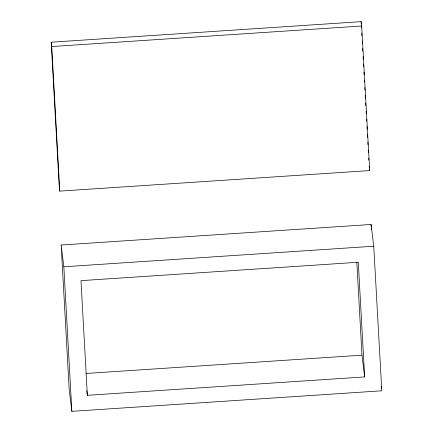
<?xml version="1.0" encoding="UTF-8"?>
<svg xmlns="http://www.w3.org/2000/svg" width="433" height="433" viewBox="0 0 433 433"><rect width="100%" height="100%" fill="white"/><g stroke="black" fill="none" stroke-linecap="round" stroke-linejoin="round"><path stroke-width="0.65" d="M51.208 42.207L361.138 21.65L361.669 26.002L369.701 170.575L59.77 191.126L59.24 186.78L51.208 42.207L51.743 46.553L59.77 191.126M51.743 46.553L361.669 26.002M61.167 245.029L371.092 224.473L373.76 246.22L381.792 390.793L71.862 411.35L69.193 389.603L61.167 245.029L63.835 266.777L71.862 411.35M63.835 266.777L373.76 246.22M86.026 373.479L361.977 355.174L364.651 376.921L87.347 395.313L86.779 390.701M369.165 166.223L369.392 168.085M369.544 169.33L369.701 170.575M381.224 386.182L381.549 388.818M361.138 21.65L361.246 23.669M361.322 25.011L361.474 27.701M361.772 33.081L361.918 35.771M362.221 41.151L362.367 43.841M362.632 48.55L362.778 51.235M363.076 56.615L363.227 59.305M363.487 64.014L363.639 66.704M363.936 72.084L364.088 74.774M364.386 80.154L364.499 82.167M364.797 87.547L364.943 90.237M365.246 95.617L365.392 98.307M365.652 103.016L365.804 105.706M366.101 111.086L366.253 113.776M366.551 119.151L366.664 121.17M366.962 126.55L367.108 129.24M367.411 134.62L367.557 137.31M367.823 142.019L367.969 144.703M368.267 150.083L368.418 152.773M368.716 158.153L368.829 160.172M371.092 224.473L371.205 226.491M371.281 227.834L371.39 229.853M364.651 376.921L358.28 262.257L80.976 280.649L87.347 395.313M356.808 262.095L361.977 355.174"/></g></svg>
